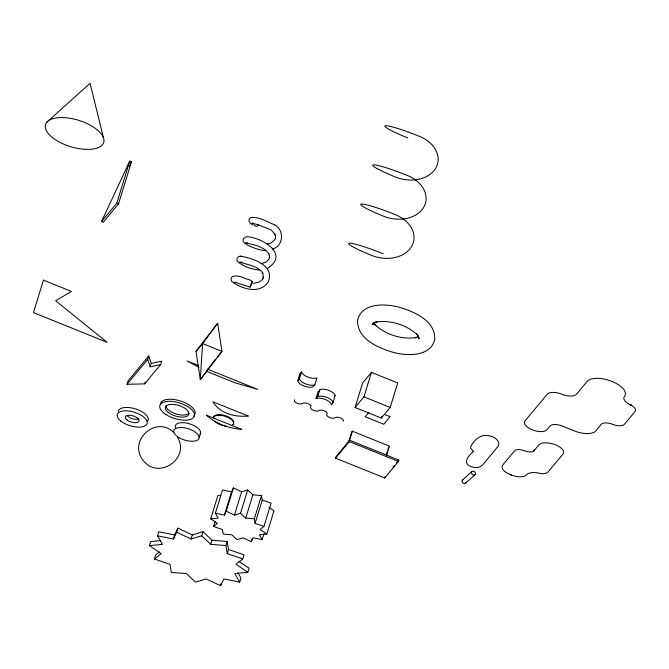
<?xml version="1.0" encoding="UTF-8"?>
<svg xmlns="http://www.w3.org/2000/svg" width="669" height="669" viewBox="0 0 669 669"><rect width="100%" height="100%" fill="white"/><g stroke="black" fill="none" stroke-linecap="round" stroke-linejoin="round"><path stroke-width="1" d="M373.728 322.383L373.444 324.256L373.996 322.483M234.301 282.042L250.081 287.118L250.382 286.14M241.35 256.352C253.584 258.393 275.176 265.928 268.194 282C259.714 294.536 241.869 289.184 231.809 281.515C227.786 273.487 241.3 275.795 244.745 278.463C253.033 280.654 253.434 280.729 250.081 287.118M101.537 221.523L116.774 203.217L129.736 161.087L131.475 161.781L118.505 203.92L103.277 222.225L101.537 221.523L129.736 161.087M160.602 364.638L144.604 383.864L127.01 384.299L128.072 380.845L148.769 355.975L151.219 363.384L150.157 366.838L160.602 364.638L161.664 361.185L151.219 363.384M127.01 384.299L147.707 359.429L148.769 355.975M144.604 383.864L145.14 382.133M237.972 572.898L240.932 578.016L239.678 582.089L223.814 578.919L220.519 585.693L206.127 578.936L195.482 582.13L186.417 573.601L171.289 572.363L169.976 564.343L154.414 559L161.204 553.639L149.371 545.628L150.625 541.556L160.694 540.585M149.371 545.628L162.458 544.365L157.524 535.836L158.779 531.755L174.642 534.932L177.937 528.159L192.329 534.916L202.975 531.721L212.04 540.251L227.167 541.489L228.48 549.508L227.226 553.581L242.797 558.924L244.043 554.844L228.48 549.508M154.414 559L155.66 554.927L159.439 551.95M199.145 437.484L200.633 432.634M157.524 535.836L173.388 539.005L174.642 534.932M173.388 539.005L176.691 532.231L177.937 528.159M176.691 532.231L191.075 538.988L192.329 534.916M191.075 538.988L201.72 535.794L202.975 531.721M263.962 533.803L262.173 539.615L253.133 537.809L251.251 541.673L243.048 537.817L236.985 539.64L231.817 534.782L223.195 534.071L222.443 529.505L213.57 526.461L217.45 523.401L210.702 518.835L217.86 495.578L220.653 495.303M210.702 518.835L218.161 518.115L215.351 513.248L222.509 489.992L231.549 491.799L233.422 487.935L241.626 491.79L247.697 489.967L252.857 494.826L261.487 495.537L262.231 500.111L255.073 523.367L263.954 526.411L271.104 503.147L262.231 500.111M213.57 526.461L215.067 521.611M227.226 553.581L225.913 545.561L210.785 544.323L212.04 540.251M215.351 513.248L224.391 515.063L231.549 491.799M224.391 515.063L226.273 511.2L233.422 487.935M226.273 511.2L234.476 515.055L241.626 491.79M225.913 545.561L227.167 541.489M234.476 515.055L240.539 513.232L247.697 489.967M220.519 585.693L221.263 583.243M255.073 523.367L254.329 518.801L245.707 518.09L252.857 494.826M254.329 518.801L261.487 495.537M297.78 380.686L299.904 373.787L301.61 371.738L301.686 372.34A9.132 4.131 17.1 0 0 316.153 378.177L316.939 377.926L314.815 384.826L312.323 387.125A9.132 4.131 17.1 0 1 297.864 381.288L299.486 378.637L301.61 371.738M251.251 541.673L252.146 538.762M239.678 582.089L234.744 573.559L247.831 572.288L249.085 568.215L238.942 561.35M262.173 539.615L259.363 534.757L266.822 534.038L273.981 510.773L268.921 507.345M316.027 398.548L318.151 391.649L320.643 389.35A9.132 4.131 17.1 0 1 335.102 395.187L333.062 402.688L331.356 404.737L331.272 404.135A9.132 4.131 17.1 0 0 316.813 398.298L316.027 398.548L317.733 396.5L319.857 389.601M335.529 458.131L335.938 456.768L349.695 440.244L398.875 460.105L398.456 461.459L384.708 477.984L335.529 458.131L349.277 441.607L398.456 461.459M355.08 407.48L362.615 383.002L371.462 372.374L397.712 382.977L390.186 407.446L381.338 418.075L355.08 407.48L363.928 396.842L371.462 372.374M348.357 442.761L351.618 432.166L352.421 431.196L389.458 446.156L386.498 455.781M349.159 441.791L352.421 431.196M381.338 418.075L381.94 416.118M386.289 454.82L387.175 451.935M387.769 450.011L388.656 447.118M384.708 477.984L385.127 476.629M250.607 285.512L251.745 282.611M534.665 449.986L532.859 451.625A8.145 3.688 17.1 0 1 524.337 450.739A7.944 3.596 17.1 0 0 514.628 450.747L502.645 465.147A13.071 5.912 17.1 0 0 507.612 473.393L513.792 475.893A13.071 5.912 17.1 0 0 526.545 474.798A14.618 6.615 17.1 0 1 537.709 472.891A10.252 4.641 17.1 0 0 547.944 472.097L563.072 453.925A12.218 5.528 17.1 0 0 555.663 444.885A13.723 6.205 17.1 0 0 538.888 444.902L533.553 451.316M251.987 282.034L252.355 281.315M129.268 166.506L131.475 161.781M215.426 359.22L200.315 379.607L196.042 351.392L217.659 323.252L221.957 351.376L200.315 379.607L202.573 343.548L217.659 323.252M196.042 351.392L202.573 343.548L221.957 351.376L217.392 356.87M334.048 397.152L335.186 395.789M368.937 412.188L365.165 416.728L383.822 424.255L390.111 416.703L384.516 414.446M392.979 467.188L394.292 465.616M396.257 463.249L398.875 460.105M373.453 323.294L372.173 324.691L373.979 323.043M46.771 122.251L90.047 83.307L103.411 137.588M462.463 479.991L471.829 471.578L473.2 471.101A2.367 2.032 48.1 0 1 474.714 471.796L475.483 473.251A1.99 1.714 48.1 0 1 475.065 474.63L465.691 483.035L464.328 483.511A2.367 2.032 48.1 0 1 462.814 482.826L462.036 481.362A1.99 1.714 48.1 0 1 462.463 479.991L463.308 479.539M263.954 526.411L260.074 529.472L266.822 534.038M242.797 558.924L235.998 564.285L247.831 572.288M475.065 474.63L473.694 475.107A2.367 2.032 48.1 0 1 472.18 474.413L471.411 472.958A1.99 1.714 48.1 0 1 471.829 471.578M241.952 261.947L239.636 262.382L241.568 262.524L240.823 262.465C248.542 264.907 258.134 266.12 262.925 273.353L262.658 272.969L263.377 277.317L263.502 276.79L262.658 279.057L262.976 278.639L261.336 280.629L259.02 282.167L253.2 283.38M267.759 268.144C289.853 253.969 262.072 237.52 246.752 236.701C233.013 242.521 261.529 251.193 265.309 250.49M373.059 323.361L377.073 321.822L375.585 322.082C390.453 319.765 406.551 324.716 417.548 334.985L416.461 333.931L418.919 337.469L418.142 335.888L418.911 339.066L418.635 337.193M418.51 336.524L415.29 337.761L416.787 337.494C401.918 339.81 385.821 334.86 374.824 324.59L375.911 325.644L373.938 322.818M272.467 249.044C283.807 246.117 284.559 229.684 274.315 224.667M314.815 384.826L314.029 385.076A9.132 4.131 17.1 0 1 299.57 379.239L299.486 378.637M318.151 391.649L318.937 391.398M317.733 396.5L318.519 396.249A9.132 4.131 17.1 0 1 332.978 402.086L333.062 402.688M253.467 223.07L251.879 223.262L257.766 224.575M247.329 242.696L245.749 242.847C253.886 244.812 263.795 246.46 268.888 253.752L268.645 253.359L269.465 255.792L269.415 255.274L269.398 257.69L269.557 257.172L268.712 259.438L265.451 262.432L260.877 263.636M242.094 256.411C239.142 255.09 235.421 258.51 237.361 261.378C243.357 266.479 251.519 269.415 259.304 270.042M266.923 244.034L271.146 242.947L274.767 239.786L275.611 237.512L275.436 238.03L275.452 235.613L275.486 236.132L274.666 233.698L274.884 234.117L271.154 229.935L257.314 224.433M240.012 256.252L240.815 256.319M274.549 224.792C267.107 221.849 258.594 216.196 250.382 217.718C247.028 220.101 250.147 224.207 253.191 225.01M630.733 404.988L631.678 405.372L630.273 404.762A11.983 5.419 17.1 0 1 624.411 396.516A20.388 9.224 17.1 0 0 612.051 381.439A20.388 9.224 17.1 0 0 587.123 381.455L576.494 394.225A11.983 5.419 17.1 0 1 561.851 394.233A11.983 5.419 17.1 0 0 547.2 394.25L524.981 420.952A11.983 5.419 17.1 0 0 532.248 429.807A11.983 5.419 17.1 0 0 546.891 429.791L550.002 426.061A10.085 4.566 17.1 0 1 562.336 426.044L574.345 430.895A17.553 7.944 17.1 0 0 595.811 430.878L601.222 424.38A9.458 4.282 17.1 0 1 612.787 424.363A9.458 4.282 17.1 0 0 624.353 424.355L635.065 411.485A9.776 4.424 17.1 0 0 631.26 405.263L630.273 404.762M116.774 203.217L118.505 203.92M363.928 396.842L390.186 407.446M509.795 474.438L511.409 475.09M198.693 365.583L187.178 360.934L198.919 367.381M207.331 369.071L257.749 389.408L234.576 382.643L207.039 371.521M240.539 513.232L245.707 518.09M201.72 535.794L210.785 544.323M173.279 432.174C155.927 415.165 127.754 440.904 142.974 460.096C157.784 480.626 190.874 458.758 177.335 436.982M147.707 359.429L150.157 366.838M299.904 373.787L299.98 374.389M213.319 418.292A10.52 4.758 17.1 0 1 226.164 416.645A10.52 4.758 17.1 0 1 232.235 425.359M226.038 426.145A10.52 4.758 17.1 0 1 214.649 421.077M213.511 417.673A10.52 4.758 17.1 0 1 226.356 416.034A10.52 4.758 17.1 0 1 232.427 424.74M160.351 404.419A18.046 8.162 17.1 0 1 181.7 401.392A18.046 8.162 17.1 0 1 193.458 416.11M188.959 413.208A12.251 5.544 17.1 0 1 175.479 413.768A12.251 5.544 17.1 0 1 165.962 405.489M466.109 482.173A1.99 1.714 48.1 0 1 465.691 483.035M175.654 428.152A13.154 5.954 17.1 0 1 188.022 423.393A13.154 5.954 17.1 0 1 200.182 434.114M258.61 224.801A3.111 2.266 -63.2 0 1 256.252 226.348A3.111 2.266 -63.2 0 1 254.454 224.926M407.764 137.939A30.849 2.893 21.1 0 1 385.369 125.73A30.849 2.893 21.1 0 1 419.396 136.309A30.849 23.022 11.1 0 1 435.77 168.095A30.849 23.022 11.1 0 1 395.722 177.093A30.849 2.893 21.1 0 1 373.319 164.892A30.849 2.893 21.1 0 1 407.346 175.462A30.849 23.022 11.1 0 1 423.728 207.248A30.849 23.022 11.1 0 1 383.672 216.246A30.849 2.893 21.1 0 1 361.277 204.045A30.849 2.893 21.1 0 1 395.304 214.615A30.849 23.022 11.1 0 1 411.678 246.401A30.849 23.022 11.1 0 1 371.63 255.407A30.849 2.893 21.1 0 1 349.226 243.198A30.849 2.893 21.1 0 1 383.253 253.777M118.229 411.527A15.596 7.058 17.1 0 1 136.15 409.11A15.596 7.058 17.1 0 1 147.506 421.345M139.01 418.836A7.175 3.245 17.1 0 1 127.043 415.6M294.552 399.911A4.566 2.066 17.1 0 0 297.32 403.29A4.566 2.066 17.1 0 0 302.906 403.29A4.566 2.066 17.1 0 1 308.509 403.9A4.566 2.066 17.1 0 1 310.751 407.036A4.566 2.066 17.1 0 0 313.518 410.415A4.566 2.066 17.1 0 0 319.096 410.406A4.566 2.066 17.1 0 1 324.708 411.017A4.566 2.066 17.1 0 1 326.94 414.161A4.566 2.066 17.1 0 0 329.708 417.54A4.566 2.066 17.1 0 0 335.294 417.531A4.566 2.066 17.1 0 1 340.897 418.142A4.566 2.066 17.1 0 1 343.138 421.286M473.217 451.182L472.908 452.085C468.016 456.133 462.246 463.55 471.026 466.602C474.639 467.924 479.355 468.225 482.29 465.331L497.786 446.7C501.232 442.084 495.319 437.275 491.071 436.297C482.148 433.111 474.998 438.58 470.775 446.482L470.6 448.222L473.217 451.182M357.589 320.392C357.02 339.208 378.897 348.332 394.083 352.588C407.58 356.084 431.053 356.744 434.783 339.183C435.352 320.367 413.475 311.244 398.289 306.996C384.792 303.5 361.319 302.831 357.589 320.392M43.435 280.144L33.45 312.599L107.073 342.319L55.669 300.766L71.374 291.416L43.435 280.144M248.207 416.026C235.17 417.28 220.16 413.735 212.901 401.81L248.207 416.026M241.71 429.406C228.898 428.302 216.003 424.021 206.412 415.173L241.71 429.406M165.795 414.437A18.046 8.162 17.1 0 0 194.244 416.394A18.046 8.162 17.1 0 0 171.348 401.367A18.046 8.162 17.1 0 0 165.795 414.437M168.262 412.397A12.251 5.544 17.1 0 0 188.323 415.257A12.251 5.544 17.1 0 0 174.793 404.544A12.251 5.544 17.1 0 0 168.262 412.397M177.41 436.564A13.154 5.954 17.1 0 0 198.685 438.973A13.154 5.954 17.1 0 0 183.239 427.658A13.154 5.954 17.1 0 0 177.41 436.564M120.913 421.102A15.596 7.058 17.1 0 0 146.461 424.74A15.596 7.058 17.1 0 0 129.234 411.101A15.596 7.058 17.1 0 0 120.913 421.102M127.01 419.956A7.175 3.245 17.1 0 0 138.767 421.629A7.175 3.245 17.1 0 0 130.84 415.357A7.175 3.245 17.1 0 0 127.01 419.956M52.567 137.63A30.439 13.773 17.1 0 0 102.449 144.73A30.439 13.773 17.1 0 0 68.815 118.112A30.439 13.773 17.1 0 0 52.567 137.63"/></g></svg>
